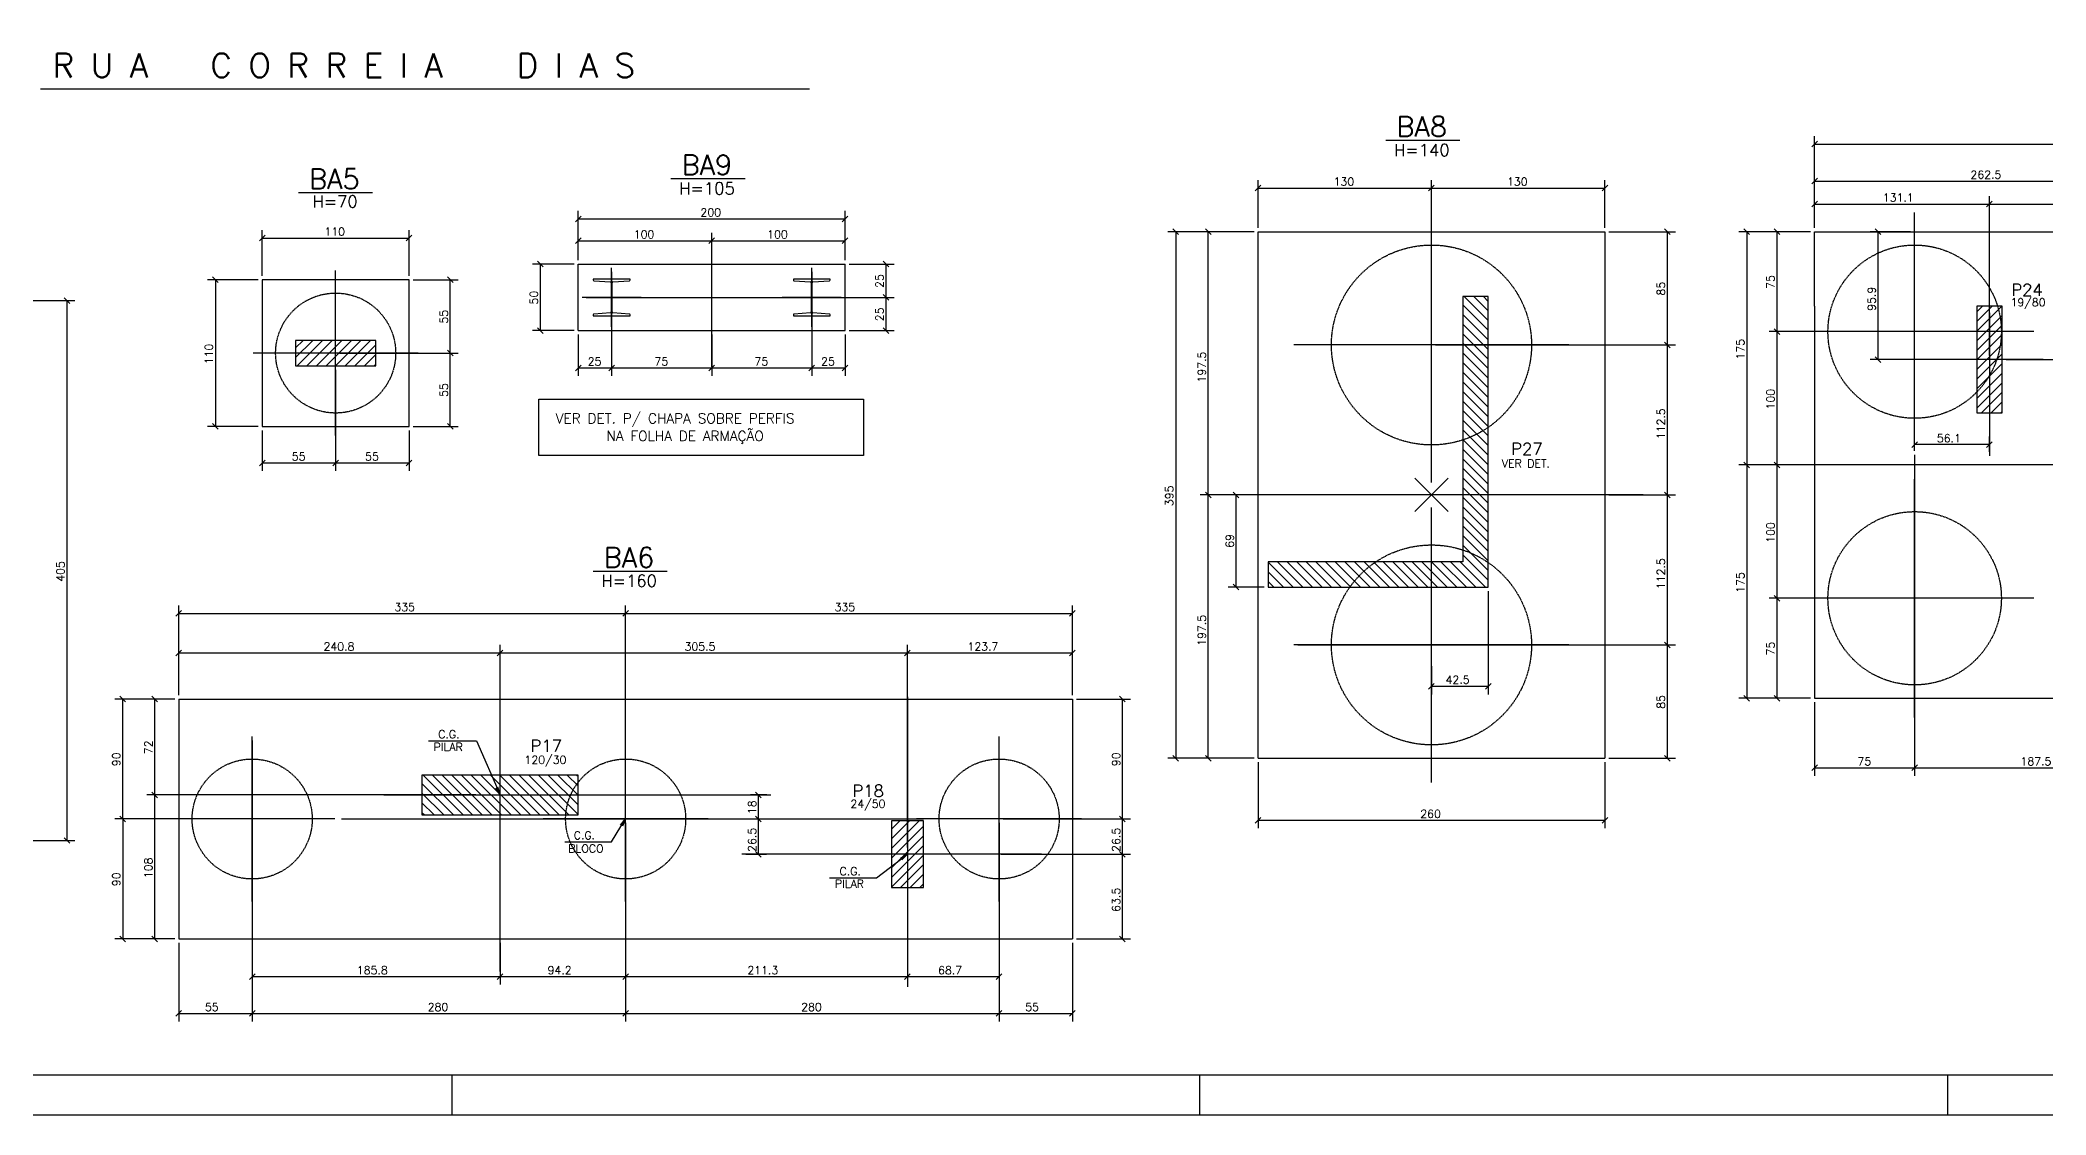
# Model space of a CAD drawing. Extents: x 1476 to 8419, y 491 to 3991.
# Drawn here: x 3583 to 6089, y 491 to 1835 of the extents above; entities that cross this region are included whole.
import ezdxf

# ---------------------------------------------------------------- set-up
doc = ezdxf.new("R2010")
doc.units = 0
doc.header["$MEASUREMENT"] = 0
doc.linetypes.add('ESTILO_TQS_0001', pattern=[1, 0.7, -0.3])
for name, color, linetype in [('1', 1, 'CONTINUOUS'), ('2', 2, 'CONTINUOUS'), ('3', 3, 'CONTINUOUS'), ('4', 4, 'CONTINUOUS'), ('6', 6, 'CONTINUOUS'), ('7', 7, 'CONTINUOUS'), ('9', 9, 'CONTINUOUS')]:
    doc.layers.add(name, color=color, linetype=linetype)
doc.styles.get("Standard").update_dxf_attribs({"font": 'ROMANS.SHX'})

msp = doc.modelspace()

# ---------------------------------------------------------------- linework, layer by layer
at = {"layer": '1', "linetype": 'Continuous'}
for p, q in [((5321.083461, 1281.495705), (5321.083461, 1625.129078)), ((5924.826615, 1321.071597), (5924.826615, 1618.887186)), ((3951.80085, 1340.12608), (3951.80085, 1546.306103)), ((6073.734409, 1469.979392), (5775.918603, 1469.979392)), ((4054.890862, 1443.216091), (3848.710688, 1443.216091)), ((5492.900148, 1453.312392), (5149.266525, 1453.312392)), ((5924.826615, 987.731597), (5924.826615, 1285.547186)), ((5321.083461, 906.488205), (5321.083461, 1250.121578)), ((6073.734409, 1136.639392), (5775.918603, 1136.639392)), ((5492.900148, 1078.304892), (5149.266525, 1078.304892)), ((3847.483113, 757.577962), (3847.483113, 963.757986)), ((4314.159113, 757.577962), (4314.159113, 963.757986)), ((4780.835113, 757.577962), (4780.835113, 963.757986)), ((3950.573125, 860.667974), (3744.392951, 860.667974)), ((4417.249125, 860.667974), (4211.068951, 860.667974)), ((4883.925125, 860.667974), (4677.744951, 860.667974))]:
    msp.add_line(p, q, dxfattribs=at)
msp.add_lwpolyline([(1475.633857, 490.679532), (8419.37979, 490.679532), (8419.37979, 3990.679532), (1475.633857, 3990.679532), (1475.633857, 490.679532)], dxfattribs=at)
at = {"layer": '2', "linetype": 'Continuous'}
for p, q in [((5796.288581, 1700.899139), (5803.359649, 1707.970206)), ((5796.288581, 1654.720319), (5803.359649, 1661.791386)), ((5100.876927, 1646.037953), (5107.947995, 1653.10902)), ((5317.547927, 1646.037953), (5324.618995, 1653.10902)), ((5317.547927, 1646.037953), (5324.618995, 1653.10902)), ((5534.218927, 1646.037953), (5541.289995, 1653.10902)), ((5796.288581, 1625.983109), (5803.359649, 1633.054177)), ((6014.792951, 1625.983109), (6021.864019, 1633.054177)), ((6014.792951, 1625.983109), (6021.864019, 1633.054177)), ((4251.432126, 1607.485166), (4258.503194, 1614.556233)), ((4584.772375, 1607.485166), (4591.843443, 1614.556233)), ((3856.596816, 1583.497278), (3863.667884, 1590.568346)), ((4039.933816, 1583.497278), (4047.004884, 1590.568346)), ((4251.432126, 1580.024584), (4258.503194, 1587.095651)), ((4418.10225, 1580.024584), (4425.173318, 1587.095651)), ((4418.10225, 1580.024584), (4425.173318, 1587.095651)), ((4584.772375, 1580.024584), (4591.843443, 1587.095651)), ((4997.938367, 1598.517425), (5005.009435, 1591.446358)), ((5045.597188, 1591.446358), (5038.52612, 1598.517425)), ((5619.381544, 1591.446358), (5612.310477, 1598.517425)), ((5711.48935, 1598.517425), (5718.560418, 1591.446358)), ((5756.35418, 1591.446358), (5749.283112, 1598.517425)), ((5882.697424, 1591.446358), (5875.626356, 1598.517425)), ((4211.092914, 1551.021838), (4204.021847, 1558.092906)), ((4643.027224, 1551.021838), (4635.956156, 1558.092906)), ((3797.918901, 1538.420125), (3804.989969, 1531.349057)), ((4098.529636, 1531.349057), (4091.458568, 1538.420125)), ((3612.411278, 1512.319571), (3619.482346, 1505.248504)), ((4643.027224, 1509.354338), (4635.956156, 1516.425406)), ((4643.027224, 1509.354338), (4635.956156, 1516.425406)), ((4211.092914, 1467.686838), (4204.021847, 1474.757906)), ((4643.027224, 1467.686838), (4635.956156, 1474.757906)), ((5619.381544, 1449.776858), (5612.310477, 1456.847925)), ((5619.381544, 1449.776858), (5612.310477, 1456.847925)), ((5756.35418, 1466.443858), (5749.283112, 1473.514925)), ((5756.35418, 1466.443858), (5749.283112, 1473.514925)), ((4098.529636, 1439.680557), (4091.458568, 1446.751625)), ((4098.529636, 1439.680557), (4091.458568, 1446.751625)), ((5882.697424, 1431.625396), (5875.626356, 1438.696464)), ((4251.432126, 1421.177626), (4258.503194, 1428.248693)), ((4293.099626, 1421.177626), (4300.170694, 1428.248693)), ((4293.099626, 1421.177626), (4300.170694, 1428.248693)), ((4418.10225, 1421.177626), (4425.173318, 1428.248693)), ((4418.10225, 1421.177626), (4425.173318, 1428.248693)), ((4543.104875, 1421.177626), (4550.175943, 1428.248693)), ((4543.104875, 1421.177626), (4550.175943, 1428.248693)), ((4584.772375, 1421.177626), (4591.843443, 1428.248693)), ((3797.918901, 1355.083125), (3804.989969, 1348.012057)), ((4098.529636, 1348.012057), (4091.458568, 1355.083125)), ((5928.362149, 1332.233708), (5921.291081, 1325.16264)), ((6021.864019, 1332.233708), (6014.792951, 1325.16264)), ((3856.596816, 1302.37142), (3863.667884, 1309.442488)), ((3948.265316, 1302.37142), (3955.336384, 1309.442488)), ((3948.265316, 1302.37142), (3955.336384, 1309.442488)), ((4039.933816, 1302.37142), (4047.004884, 1309.442488)), ((5711.48935, 1306.844925), (5718.560418, 1299.773858)), ((5711.48935, 1306.844925), (5718.560418, 1299.773858)), ((5756.35418, 1299.773858), (5749.283112, 1306.844925)), ((5756.35418, 1299.773858), (5749.283112, 1306.844925)), ((5321.234563, 1265.808642), (5300.400813, 1286.642392)), ((5321.234563, 1265.808642), (5342.068313, 1286.642392)), ((5045.597188, 1262.273108), (5038.52612, 1269.344176)), ((5045.597188, 1262.273108), (5038.52612, 1269.344176)), ((5080.540798, 1262.273108), (5073.46973, 1269.344176)), ((5321.234563, 1265.808642), (5300.400813, 1244.974892)), ((5321.234563, 1265.808642), (5342.068313, 1244.974892)), ((5619.381544, 1262.273108), (5612.310477, 1269.344176)), ((5619.381544, 1262.273108), (5612.310477, 1269.344176)), ((5080.540798, 1147.119706), (5073.46973, 1154.190774)), ((5756.35418, 1133.103858), (5749.283112, 1140.174925)), ((5756.35418, 1133.103858), (5749.283112, 1140.174925)), ((3752.279579, 1114.091638), (3759.350647, 1121.162706)), ((4310.623579, 1114.091638), (4317.694647, 1121.162706)), ((4310.623579, 1114.091638), (4317.694647, 1121.162706)), ((4868.964579, 1114.091638), (4876.035647, 1121.162706)), ((5619.381544, 1074.769358), (5612.310477, 1081.840425)), ((5619.381544, 1074.769358), (5612.310477, 1081.840425)), ((3752.279579, 1064.716531), (3759.350647, 1071.787599)), ((4153.620439, 1064.716531), (4160.691507, 1071.787599)), ((4153.620439, 1064.716531), (4160.691507, 1071.787599)), ((4662.797289, 1064.716531), (4669.868357, 1071.787599)), ((4662.797289, 1064.716531), (4669.868357, 1071.787599)), ((4868.964579, 1064.716531), (4876.035647, 1071.787599)), ((5324.618995, 1029.990808), (5317.547927, 1022.91974)), ((5395.604847, 1029.990808), (5388.533779, 1022.91974)), ((3689.238412, 1007.13544), (3682.167345, 1014.206508)), ((3729.305948, 1007.13544), (3722.23488, 1014.206508)), ((4938.48294, 1007.13544), (4931.411872, 1014.206508)), ((5711.48935, 1015.172425), (5718.560418, 1008.101358)), ((5756.35418, 1008.101358), (5749.283112, 1015.172425)), ((4997.938367, 940.170925), (5005.009435, 933.099858)), ((5045.597188, 933.099858), (5038.52612, 940.170925)), ((5619.381544, 933.099858), (5612.310477, 940.170925)), ((5796.288581, 921.166855), (5803.359649, 928.237923)), ((5921.291081, 921.166855), (5928.362149, 928.237923)), ((5921.291081, 921.166855), (5928.362149, 928.237923)), ((3729.305948, 887.13304), (3722.23488, 894.204108)), ((3729.305948, 887.13304), (3722.23488, 894.204108)), ((4483.672334, 887.13304), (4476.601266, 894.204108)), ((3682.167345, 864.203508), (3689.238412, 857.13244)), ((3689.238412, 857.13244), (3682.167345, 864.203508)), ((4483.672334, 857.13244), (4476.601266, 864.203508)), ((4483.672334, 857.13244), (4476.601266, 864.203508)), ((4938.48294, 857.13244), (4931.411872, 864.203508)), ((4938.48294, 857.13244), (4931.411872, 864.203508)), ((5100.876927, 855.539959), (5107.947995, 862.611026)), ((5534.218927, 855.539959), (5541.289995, 862.611026)), ((3612.411278, 837.306071), (3619.482346, 830.235004)), ((4483.672334, 812.96489), (4476.601266, 820.035958)), ((4938.48294, 812.96489), (4931.411872, 820.035958)), ((4938.48294, 812.96489), (4931.411872, 820.035958)), ((3682.167345, 714.200508), (3689.238412, 707.12944)), ((3729.305948, 707.12944), (3722.23488, 714.200508)), ((4938.48294, 707.12944), (4931.411872, 714.200508)), ((3843.947579, 660.049721), (3851.018647, 667.120789)), ((4153.620439, 660.049721), (4160.691507, 667.120789)), ((4153.620439, 660.049721), (4160.691507, 667.120789)), ((4310.623579, 660.049721), (4317.694647, 667.120789)), ((4310.623579, 660.049721), (4317.694647, 667.120789)), ((4662.797289, 660.049721), (4669.868357, 667.120789)), ((4662.797289, 660.049721), (4669.868357, 667.120789)), ((4777.299579, 660.049721), (4784.370647, 667.120789)), ((3752.279579, 614.045755), (3759.350647, 621.116823)), ((3843.947579, 614.045755), (3851.018647, 621.116823)), ((3843.947579, 614.045755), (3851.018647, 621.116823)), ((4310.623579, 614.045755), (4317.694647, 621.116823)), ((4310.623579, 614.045755), (4317.694647, 621.116823)), ((4777.299579, 614.045755), (4784.370647, 621.116823)), ((4777.299579, 614.045755), (4784.370647, 621.116823)), ((4868.964579, 614.045755), (4876.035647, 621.116823))]:
    msp.add_line(p, q, dxfattribs=at)
at = {"layer": '3', "linetype": 'Continuous'}
for p, q in [((5263.980989, 1709.385689), (5356.639953, 1709.385689)), ((4370.777497, 1661.451759), (4463.436461, 1661.451759)), ((3905.227242, 1643.79873), (3997.886205, 1643.79873)), ((5104.412461, 936.635392), (5104.412461, 1594.981892)), ((5104.412461, 1594.981892), (5537.754461, 1594.981892)), ((5537.754461, 1594.981892), (5537.754461, 936.635392)), ((4254.96766, 1554.557372), (4588.307909, 1554.557372)), ((4254.96766, 1471.222372), (4254.96766, 1554.557372)), ((4588.307909, 1471.222372), (4588.307909, 1554.557372)), ((5361.9105, 1513.99584), (5392.069313, 1483.837027)), ((5373.931315, 1513.99584), (5392.069313, 1495.857842)), ((5385.952131, 1513.99584), (5392.069313, 1507.878658)), ((5360.402013, 1503.483512), (5392.069313, 1471.816212)), ((5360.402013, 1491.462697), (5392.069313, 1459.795397)), ((5360.402013, 1479.441881), (5392.069313, 1447.774581)), ((6002.494835, 1470.647474), (6033.67629, 1501.82893)), ((6002.494835, 1482.668289), (6021.655475, 1501.82893)), ((6002.494835, 1494.689105), (6009.63466, 1501.82893)), ((6002.494835, 1458.626659), (6034.162135, 1490.293959)), ((3901.79985, 1437.532718), (3923.316874, 1459.049741)), ((3901.79985, 1449.553533), (3911.296058, 1459.049741)), ((3903.670389, 1427.382441), (3935.337689, 1459.049741)), ((3915.691204, 1427.382441), (3947.358504, 1459.049741)), ((3927.71202, 1427.382441), (3959.37932, 1459.049741)), ((3939.732835, 1427.382441), (3971.400135, 1459.049741)), ((3951.75365, 1427.382441), (3983.42095, 1459.049741)), ((3963.774465, 1427.382441), (3995.441765, 1459.049741)), ((4254.96766, 1471.222372), (4588.307909, 1471.222372)), ((5360.402013, 1467.421066), (5392.069313, 1435.753766)), ((5360.402013, 1455.400251), (5392.069313, 1423.732951)), ((6002.494835, 1446.605844), (6034.162135, 1478.273144)), ((6002.494835, 1434.585028), (6034.162135, 1466.252328)), ((6002.494835, 1422.564213), (6034.162135, 1454.231513)), ((3975.795281, 1427.382441), (4001.80185, 1453.389011)), ((3987.816096, 1427.382441), (4001.80185, 1441.368195)), ((3999.836911, 1427.382441), (4001.80185, 1429.34738)), ((5360.402013, 1443.379435), (5392.069313, 1411.712135)), ((5360.402013, 1431.35862), (5392.069313, 1399.69132)), ((6002.494835, 1410.543398), (6034.162135, 1442.210698)), ((6002.494835, 1398.522582), (6034.162135, 1430.189882)), ((5360.402013, 1419.337805), (5392.069313, 1387.670505)), ((5360.402013, 1407.31699), (5392.069313, 1375.64969)), ((6002.494835, 1386.501767), (6034.162135, 1418.169067)), ((6002.494835, 1374.480952), (6034.162135, 1406.148252)), ((5360.402013, 1395.296174), (5392.069313, 1363.628874)), ((5360.402013, 1383.275359), (5392.069313, 1351.608059)), ((6008.527628, 1368.49293), (6034.162135, 1394.127437)), ((6020.548443, 1368.49293), (6034.162135, 1382.106621)), ((5360.402013, 1371.254544), (5392.069313, 1339.587244)), ((5360.402013, 1359.233728), (5392.069313, 1327.566428)), ((6032.569258, 1368.49293), (6034.162135, 1370.085806)), ((5360.402013, 1347.212913), (5392.069313, 1315.545613)), ((5360.402013, 1335.192098), (5392.069313, 1303.524798)), ((5360.402013, 1323.171283), (5392.069313, 1291.503983)), ((5360.402013, 1311.150467), (5392.069313, 1279.483167)), ((5360.402013, 1299.129652), (5392.069313, 1267.462352)), ((5360.402013, 1287.108837), (5392.069313, 1255.441537)), ((5360.402013, 1275.088021), (5392.069313, 1243.420721)), ((5360.402013, 1263.067206), (5392.069313, 1231.399906)), ((5360.402013, 1251.046391), (5392.069313, 1219.379091)), ((5360.402013, 1239.025576), (5392.069313, 1207.358276)), ((5360.402013, 1227.00476), (5392.069313, 1195.33746)), ((5360.402013, 1214.983945), (5392.069313, 1183.316645)), ((5117.063813, 1181.843394), (5148.251967, 1150.65524)), ((5128.605482, 1182.32254), (5160.272782, 1150.65524)), ((5140.626297, 1182.32254), (5172.293597, 1150.65524)), ((5152.647112, 1182.32254), (5184.314412, 1150.65524)), ((5164.667928, 1182.32254), (5196.335228, 1150.65524)), ((5176.688743, 1182.32254), (5208.356043, 1150.65524)), ((5188.709558, 1182.32254), (5220.376858, 1150.65524)), ((5200.730374, 1182.32254), (5232.397674, 1150.65524)), ((5212.751189, 1182.32254), (5244.418489, 1150.65524)), ((5224.772004, 1182.32254), (5256.439304, 1150.65524)), ((5236.792819, 1182.32254), (5268.460119, 1150.65524)), ((5248.813635, 1182.32254), (5280.480935, 1150.65524)), ((5260.83445, 1182.32254), (5292.50175, 1150.65524)), ((5272.855265, 1182.32254), (5304.522565, 1150.65524)), ((5284.876081, 1182.32254), (5316.543381, 1150.65524)), ((5296.896896, 1182.32254), (5328.564196, 1150.65524)), ((5308.917711, 1182.32254), (5340.585011, 1150.65524)), ((5320.938526, 1182.32254), (5352.605826, 1150.65524)), ((5332.959342, 1182.32254), (5364.626642, 1150.65524)), ((5344.980157, 1182.32254), (5376.647457, 1150.65524)), ((5357.000972, 1182.32254), (5388.668272, 1150.65524)), ((5360.402013, 1202.96313), (5392.069313, 1171.29583)), ((5360.402013, 1190.942315), (5392.069313, 1159.275015)), ((4273.469938, 1170.729437), (4366.128901, 1170.729437)), ((5117.063813, 1169.822578), (5136.231151, 1150.65524)), ((5117.063813, 1157.801763), (5124.210336, 1150.65524)), ((3755.815113, 1010.670974), (4872.500113, 1010.670974)), ((3755.815113, 1010.670974), (3755.815113, 710.664974)), ((4872.500113, 1010.670974), (4872.500113, 710.664974)), ((5104.412461, 936.635392), (5537.754461, 936.635392)), ((4059.654023, 904.942687), (4098.928637, 865.668074)), ((4060.948452, 915.669074), (4110.949452, 865.668074)), ((4072.969267, 915.669074), (4122.970267, 865.668074)), ((4084.990083, 915.669074), (4134.991083, 865.668074)), ((4097.010898, 915.669074), (4147.011898, 865.668074)), ((4109.031713, 915.669074), (4159.032713, 865.668074)), ((4121.052529, 915.669074), (4171.053529, 865.668074)), ((4133.073344, 915.669074), (4183.074344, 865.668074)), ((4145.094159, 915.669074), (4195.095159, 865.668074)), ((4157.114974, 915.669074), (4207.115974, 865.668074)), ((4169.13579, 915.669074), (4219.13679, 865.668074)), ((4181.156605, 915.669074), (4231.157605, 865.668074)), ((4193.17742, 915.669074), (4243.17842, 865.668074)), ((4205.198236, 915.669074), (4254.657923, 866.209386)), ((4217.219051, 915.669074), (4254.657923, 878.230201)), ((4229.239866, 915.669074), (4254.657923, 890.251017)), ((4241.260681, 915.669074), (4254.657923, 902.271832)), ((4253.281497, 915.669074), (4254.657923, 914.292647)), ((4059.654023, 892.921872), (4086.907822, 865.668074)), ((4059.654023, 880.901057), (4074.887006, 865.668074)), ((4059.654023, 868.880242), (4062.866191, 865.668074)), ((4646.332423, 823.713164), (4680.787183, 858.167924)), ((4646.332423, 835.733979), (4668.766368, 858.167924)), ((4646.332423, 847.754795), (4656.745552, 858.167924)), ((4646.332423, 811.692349), (4686.333223, 851.693149)), ((4646.332423, 799.671534), (4686.333223, 839.672334)), ((4646.332423, 787.650718), (4686.333223, 827.651518)), ((4646.332423, 775.629903), (4686.333223, 815.630703)), ((4657.556259, 774.832924), (4686.333223, 803.609888)), ((4669.577075, 774.832924), (4686.333223, 791.589072)), ((4681.59789, 774.832924), (4686.333223, 779.568257)), ((3755.815113, 710.664974), (4872.500113, 710.664974)), ((4096.904249, 540.681107), (4096.904249, 490.681607)), ((5031.388357, 540.681107), (5031.388357, 490.681607)), ((5965.872465, 540.681107), (5965.872465, 490.681607))]:
    msp.add_line(p, q, dxfattribs=at)
for points in [[(5799.824115, 1501.82893), (5799.824115, 1594.981892), (6166.664785, 1594.981892)], [(4043.46935, 1351.547591), (4043.46935, 1534.884591), (3860.13235, 1534.884591), (3860.13235, 1351.547591), (4043.46935, 1351.547591)], [(5799.824115, 1501.82893), (5799.824115, 1011.636892), (6674.841615, 1011.636892)], [(4205.716707, 1385.53111), (4611.566558, 1385.53111), (4611.566558, 1315.275803), (4205.716707, 1315.275803), (4205.716707, 1385.53111)]]:
    msp.add_lwpolyline(points, dxfattribs=at)
at = {"layer": '3', "linetype": 'ESTILO_TQS_0001'}
for centre, radius in [((5321.083461, 1453.312392), 125.0025), ((5924.826615, 1469.979392), 108.3355), ((3951.80085, 1443.216091), 75.0015), ((5924.826615, 1136.639392), 108.3355), ((5321.083461, 1078.304892), 125.0025), ((3847.483113, 860.667974), 75.0015), ((4314.159113, 860.667974), 75.0015), ((4780.835113, 860.667974), 75.0015)]:
    msp.add_circle(centre, radius, dxfattribs=at)
at = {"layer": '6', "linetype": 'Continuous'}
for p, q in [((3582.847455, 1773.642757), (4543.688234, 1773.642757)), ((4319.591185, 1535.815331), (4273.679134, 1535.815331)), ((4273.679134, 1535.815331), (4273.679134, 1534.662811)), ((4274.417228, 1533.732589), (4295.265087, 1532.105573)), ((4296.003181, 1531.177098), (4296.003181, 1494.604393)), ((4296.63516, 1476.097446), (4296.63516, 1549.682298)), ((4296.63516, 1476.097446), (4296.63516, 1549.682298)), ((4297.206004, 1494.604393), (4297.206004, 1531.175351)), ((4297.944098, 1532.105573), (4318.853091, 1533.732589)), ((4319.591185, 1534.662811), (4319.591185, 1535.815331)), ((4569.596435, 1535.815331), (4523.684383, 1535.815331)), ((4523.684383, 1535.815331), (4523.684383, 1534.662811)), ((4524.422478, 1533.732589), (4545.270336, 1532.105573)), ((4546.00843, 1531.177098), (4546.00843, 1494.604393)), ((4546.640409, 1476.097446), (4546.640409, 1549.682298)), ((4546.640409, 1476.097446), (4546.640409, 1549.682298)), ((4547.211253, 1494.604393), (4547.211253, 1531.175351)), ((4547.949347, 1532.105573), (4568.85834, 1533.732589)), ((4569.596435, 1534.662811), (4569.596435, 1535.815331)), ((4333.427586, 1512.889872), (4259.842733, 1512.889872)), ((4583.432835, 1512.889872), (4509.847983, 1512.889872)), ((4273.679134, 1491.116933), (4273.679134, 1489.964414)), ((4273.679134, 1489.964414), (4319.591185, 1489.964414)), ((4295.265087, 1493.674171), (4274.417228, 1492.047155)), ((4318.853091, 1492.047155), (4297.944098, 1493.674171)), ((4319.591185, 1489.964414), (4319.591185, 1491.116933)), ((4523.684383, 1491.116933), (4523.684383, 1489.964414)), ((4523.684383, 1489.964414), (4569.596435, 1489.964414)), ((4545.270336, 1493.674171), (4524.422478, 1492.047155)), ((4568.85834, 1492.047155), (4547.949347, 1493.674171)), ((4569.596435, 1489.964414), (4569.596435, 1491.116933))]:
    msp.add_line(p, q, dxfattribs=at)
msp.add_lwpolyline([(1625.636324, 540.681107), (8369.384196, 540.681107), (8369.384196, 3940.680032), (1625.636324, 3940.680032), (1625.636324, 540.681107)], dxfattribs=at)
for centre, radius, start, end in [((4274.634361, 1534.662811), 0.955227, 180, 256.861226), ((4295.047952, 1531.175348), 0.955231, 359.895004, 76.861148), ((4298.161231, 1531.175351), 0.955227, 103.138774, 180), ((4318.635958, 1534.662811), 0.955227, 283.138774, 0), ((4524.639611, 1534.662811), 0.955227, 180, 256.861226), ((4545.053201, 1531.175348), 0.955231, 359.895004, 76.861148), ((4548.16648, 1531.175351), 0.955227, 103.138774, 180), ((4568.641207, 1534.662811), 0.955227, 283.138774, 0), ((4274.634361, 1491.116933), 0.955227, 103.138774, 180), ((4295.047954, 1494.604393), 0.955227, 283.138774, 0), ((4298.161231, 1494.604393), 0.955227, 180, 256.861226), ((4318.635958, 1491.116933), 0.955227, 0, 76.861226), ((4524.639611, 1491.116933), 0.955227, 103.138774, 180), ((4545.053203, 1494.604393), 0.955227, 283.138774, 0), ((4548.16648, 1494.604393), 0.955227, 180, 256.861226), ((4568.641207, 1491.116933), 0.955227, 0, 76.861226)]:
    msp.add_arc(centre, radius, start, end, dxfattribs=at)
at = {"layer": '7', "linetype": 'Continuous'}
for points in [[(5392.069313, 1150.65524), (5392.069313, 1513.99584), (5360.402013, 1513.99584), (5360.402013, 1182.32254), (5117.063813, 1182.32254), (5117.063813, 1150.65524), (5392.069313, 1150.65524)], [(6002.494835, 1368.49293), (6034.162135, 1368.49293), (6034.162135, 1501.82893), (6002.494835, 1501.82893), (6002.494835, 1368.49293)], [(3901.79985, 1427.382441), (4001.80185, 1427.382441), (4001.80185, 1459.049741), (3901.79985, 1459.049741), (3901.79985, 1427.382441)], [(4254.657923, 865.668074), (4254.657923, 915.669074), (4059.654023, 915.669074), (4059.654023, 865.668074), (4254.657923, 865.668074)], [(4646.332423, 774.832924), (4686.333223, 774.832924), (4686.333223, 858.167924), (4646.332423, 858.167924), (4646.332423, 774.832924)]]:
    msp.add_lwpolyline(points, dxfattribs=at)
at = {"layer": '9', "linetype": 'Continuous'}
for p, q in [((5799.824115, 1599.981892), (5799.824115, 1714.434673)), ((5799.824115, 1704.434673), (6674.841615, 1704.434673)), ((5104.412461, 1599.981892), (5104.412461, 1659.573487)), ((5321.083461, 1599.981892), (5321.083461, 1659.573487)), ((5537.754461, 1599.981892), (5537.754461, 1659.573487)), ((5799.824115, 1604.981892), (5799.824115, 1668.255852)), ((5799.824115, 1658.255852), (6237.332865, 1658.255852)), ((5104.412461, 1649.573487), (5321.083461, 1649.573487)), ((5321.083461, 1649.573487), (5537.754461, 1649.573487)), ((5799.824115, 1599.981892), (5799.824115, 1639.518643)), ((5799.824115, 1629.518643), (6018.328485, 1629.518643)), ((6018.328485, 1440.16093), (6018.328485, 1639.518643)), ((6018.328485, 1629.518643), (6237.332865, 1629.518643)), ((4254.96766, 1559.557372), (4254.96766, 1621.0207)), ((4254.96766, 1611.0207), (4588.307909, 1611.0207)), ((4588.307909, 1559.557372), (4588.307909, 1621.0207)), ((3860.13235, 1539.884591), (3860.13235, 1597.032812)), ((3860.13235, 1587.032812), (4043.46935, 1587.032812)), ((4043.46935, 1539.884591), (4043.46935, 1597.032812)), ((4254.96766, 1559.557372), (4254.96766, 1593.560117)), ((4254.96766, 1583.560117), (4421.637784, 1583.560117)), ((4421.637784, 1559.557372), (4421.637784, 1593.560117)), ((4421.637784, 1425.926254), (4421.637784, 1592.353387)), ((4421.637784, 1583.560117), (4588.307909, 1583.560117)), ((4588.307909, 1559.557372), (4588.307909, 1593.560117)), ((5099.412461, 1594.981892), (4991.473901, 1594.981892)), ((5001.473901, 1594.981892), (5001.473901, 936.635392)), ((5099.412461, 1594.981892), (5032.061654, 1594.981892)), ((5042.061654, 1265.808642), (5042.061654, 1594.981892)), ((5542.754461, 1594.981892), (5625.84601, 1594.981892)), ((5615.84601, 1453.312392), (5615.84601, 1594.981892)), ((5794.824115, 1594.981892), (5705.024884, 1594.981892)), ((5715.024884, 1594.981892), (5715.024884, 1303.309392)), ((5789.824115, 1594.981892), (5742.818646, 1594.981892)), ((5752.818646, 1469.979392), (5752.818646, 1594.981892)), ((5919.826615, 1594.981892), (5869.16189, 1594.981892)), ((5879.16189, 1435.16093), (5879.16189, 1594.981892)), ((4249.96766, 1554.557372), (4197.55738, 1554.557372)), ((4207.55738, 1471.222372), (4207.55738, 1554.557372)), ((4593.307909, 1554.557372), (4649.49169, 1554.557372)), ((4639.49169, 1512.889872), (4639.49169, 1554.557372)), ((3855.13235, 1534.884591), (3791.454435, 1534.884591)), ((3801.454435, 1534.884591), (3801.454435, 1351.547591)), ((4048.46935, 1534.884591), (4104.994102, 1534.884591)), ((4094.994102, 1443.216091), (4094.994102, 1534.884591)), ((4296.63516, 1544.682298), (4296.63516, 1414.713159)), ((4546.640409, 1544.682298), (4546.640409, 1414.713159)), ((3504.801797, 1508.784038), (3625.946812, 1508.784038)), ((3615.946812, 1508.784038), (3615.946812, 833.770538)), ((4264.842733, 1512.889872), (4649.49169, 1512.889872)), ((4639.49169, 1471.222372), (4639.49169, 1512.889872)), ((6018.328485, 1493.49543), (6018.328485, 1314.878991)), ((4249.96766, 1471.222372), (4197.55738, 1471.222372)), ((4254.96766, 1466.222372), (4254.96766, 1414.713159)), ((4421.637784, 1466.222372), (4421.637784, 1414.713159)), ((4588.307909, 1466.222372), (4588.307909, 1414.713159)), ((4593.307909, 1471.222372), (4649.49169, 1471.222372)), ((5919.826615, 1469.979392), (5742.818646, 1469.979392)), ((5752.818646, 1303.309392), (5752.818646, 1469.979392)), ((3956.80085, 1443.216091), (4104.994102, 1443.216091)), ((4094.994102, 1351.547591), (4094.994102, 1443.216091)), ((5326.083461, 1453.312392), (5625.84601, 1453.312392)), ((5615.84601, 1265.808642), (5615.84601, 1453.312392)), ((5997.494835, 1435.16093), (5869.16189, 1435.16093)), ((6085.596761, 1435.16093), (5934.166265, 1435.16093)), ((6039.162135, 1435.16093), (6138.23275, 1435.16093)), ((3951.80085, 1422.382441), (3951.80085, 1295.906954)), ((4254.96766, 1424.713159), (4296.63516, 1424.713159)), ((4296.63516, 1424.713159), (4421.637784, 1424.713159)), ((4421.637784, 1424.713159), (4546.640409, 1424.713159)), ((4546.640409, 1424.713159), (4588.307909, 1424.713159)), ((3855.13235, 1351.547591), (3791.454435, 1351.547591)), ((3860.13235, 1346.547591), (3860.13235, 1295.906954)), ((4043.46935, 1346.547591), (4043.46935, 1295.906954)), ((4048.46935, 1351.547591), (4104.994102, 1351.547591)), ((5924.826615, 1321.071597), (5924.826615, 1338.698174)), ((6018.328485, 1328.698174), (5924.826615, 1328.698174)), ((6018.328485, 1319.878991), (6018.328485, 1338.698174)), ((3860.13235, 1305.906954), (3951.80085, 1305.906954)), ((3951.80085, 1305.906954), (4043.46935, 1305.906954)), ((6128.23275, 1303.309392), (5705.024884, 1303.309392)), ((5715.024884, 1303.309392), (5715.024884, 1011.636892)), ((5794.824115, 1303.309392), (5742.818646, 1303.309392)), ((5752.818646, 1136.639392), (5752.818646, 1303.309392)), ((5924.826615, 1316.071597), (5924.826615, 914.702389)), ((5585.587851, 1265.808642), (5032.061654, 1265.808642)), ((5042.061654, 936.635392), (5042.061654, 1265.808642)), ((5099.412461, 1265.808642), (5067.005264, 1265.808642)), ((5077.005264, 1150.65524), (5077.005264, 1265.808642)), ((5542.754461, 1265.808642), (5625.84601, 1265.808642)), ((5615.84601, 1078.304892), (5615.84601, 1265.808642)), ((5112.063813, 1150.65524), (5067.005264, 1150.65524)), ((5392.069313, 1145.65524), (5392.069313, 1016.455274)), ((6068.734409, 1136.639392), (5742.818646, 1136.639392)), ((5752.818646, 1011.636892), (5752.818646, 1136.639392)), ((3755.815113, 1015.670974), (3755.815113, 1127.627172)), ((3755.815113, 1117.627172), (4314.159113, 1117.627172)), ((4314.159113, 968.757985), (4314.159113, 1127.627172)), ((4314.159113, 1117.627172), (4872.500113, 1117.627172)), ((4872.500113, 1015.670974), (4872.500113, 1127.627172)), ((3755.815113, 1020.670974), (3755.815113, 1078.252065)), ((4157.155973, 1015.670974), (4157.155973, 1078.252065)), ((4666.332823, 1018.511413), (4666.332823, 1078.252065)), ((4872.500113, 1020.670974), (4872.500113, 1078.252065)), ((5154.266537, 1078.304892), (5625.84601, 1078.304892)), ((5615.84601, 936.635392), (5615.84601, 1078.304892)), ((3755.815113, 1068.252065), (4157.155973, 1068.252065)), ((4157.155973, 1068.252065), (4666.332823, 1068.252065)), ((4157.155973, 1019.004474), (4157.155973, 1054.78545)), ((4314.159113, 869.001474), (4314.159113, 1054.78545)), ((4314.159113, 1019.004474), (4314.159113, 1054.78545)), ((4666.332823, 1068.252065), (4872.500113, 1068.252065)), ((4666.332823, 824.833924), (4666.332823, 1054.78545)), ((4157.155973, 669.978406), (4157.155973, 1044.522433)), ((5321.083461, 1051.85363), (5321.083461, 1016.455274)), ((3750.815113, 1010.670974), (3675.702878, 1010.670974)), ((3685.702878, 860.667974), (3685.702878, 1010.670974)), ((3750.815113, 1010.670974), (3715.770414, 1010.670974)), ((3725.770414, 890.668574), (3725.770414, 1010.670974)), ((4666.332823, 1013.511413), (4666.332823, 650.877266)), ((4877.500113, 1010.670974), (4944.947406, 1010.670974)), ((4934.947406, 860.667974), (4934.947406, 1010.670974)), ((5392.069313, 1026.455274), (5321.083461, 1026.455274)), ((5794.824115, 1011.636892), (5705.024884, 1011.636892)), ((5789.824115, 1011.636892), (5742.818646, 1011.636892)), ((5799.824115, 1006.636892), (5799.824115, 914.702389)), ((3847.483113, 958.757985), (3847.483113, 607.581289)), ((5099.412461, 936.635392), (4991.473901, 936.635392)), ((5099.412461, 936.635392), (5032.061654, 936.635392)), ((5104.412461, 931.635392), (5104.412461, 849.075493)), ((5537.754461, 931.635392), (5537.754461, 849.075493)), ((5542.754461, 936.635392), (5625.84601, 936.635392)), ((5799.824115, 924.702389), (5924.826615, 924.702389)), ((5924.826615, 924.702389), (6237.332865, 924.702389)), ((4127.155473, 890.668574), (3715.770414, 890.668574)), ((3725.770414, 710.664974), (3725.770414, 890.668574)), ((4012.085026, 890.668574), (4324.568984, 890.668574)), ((4299.568484, 890.668574), (4495.485571, 890.668574)), ((4490.485571, 890.668574), (4470.1368, 890.668574)), ((4480.1368, 860.667974), (4480.1368, 890.668574)), ((3945.573125, 860.667974), (3675.702878, 860.667974)), ((3759.148113, 860.667974), (3675.702878, 860.667974)), ((3685.702878, 860.667974), (3685.702878, 710.664974)), ((3958.906625, 860.667974), (4686.333223, 860.667974)), ((4314.159113, 855.667974), (4314.159113, 607.581289)), ((4473.249948, 860.667974), (4490.1368, 860.667974)), ((4480.1368, 816.500424), (4480.1368, 860.667974)), ((4780.835113, 855.667974), (4780.835113, 607.581289)), ((4785.835113, 860.667974), (4944.947406, 860.667974)), ((4934.947406, 816.500424), (4934.947406, 860.667974)), ((5104.412461, 859.075493), (5537.754461, 859.075493)), ((3504.801797, 833.770538), (3625.946812, 833.770538)), ((4833.705235, 816.500424), (4459.273984, 816.500424)), ((4464.273984, 816.500424), (4490.1368, 816.500424)), ((4783.406042, 816.500424), (4944.947406, 816.500424)), ((4869.170113, 816.500424), (4944.947406, 816.500424)), ((4934.947406, 710.664974), (4934.947406, 816.500424)), ((3750.815113, 710.664974), (3675.702878, 710.664974)), ((3750.815113, 710.664974), (3715.770414, 710.664974)), ((3755.815113, 705.664974), (3755.815113, 607.581289)), ((3847.483113, 705.664974), (3847.483113, 653.585255)), ((4157.155973, 705.664974), (4157.155973, 653.585255)), ((4314.159113, 705.664974), (4314.159113, 653.585255)), ((4666.332823, 705.664974), (4666.332823, 653.585255)), ((4780.835113, 705.664974), (4780.835113, 653.585255)), ((4872.500113, 705.664974), (4872.500113, 607.581289)), ((4877.500113, 710.664974), (4944.947406, 710.664974)), ((3847.483113, 663.585255), (4157.155973, 663.585255)), ((4157.155973, 663.585255), (4314.159113, 663.585255)), ((4314.159113, 663.585255), (4666.332823, 663.585255)), ((4666.332823, 663.585255), (4780.835113, 663.585255)), ((3755.815113, 617.581289), (3847.483113, 617.581289)), ((3847.483113, 617.581289), (4314.159113, 617.581289)), ((4314.159113, 617.581289), (4780.835113, 617.581289)), ((4780.835113, 617.581289), (4872.500113, 617.581289))]:
    msp.add_line(p, q, dxfattribs=at)
for points in [[(4067.759998, 958.408861), (4127.96393, 958.408861), (4157.155973, 890.668574), (4152.03357, 899.256995), (4157.155973, 890.668574), (4154.430958, 900.290127)], [(4238.291911, 832.061846), (4296.31605, 832.061846), (4314.159113, 860.667974), (4307.80455, 852.946606), (4314.159113, 860.667974), (4310.019513, 851.565023)], [(4568.70261, 787.222577), (4627.807723, 787.222577), (4666.332823, 816.500424), (4659.228964, 809.4623), (4666.332823, 816.500424), (4657.649422, 811.540733)]]:
    msp.add_lwpolyline(points, dxfattribs=at)

# ---------------------------------------------------------------- texts
at = {"layer": '2', "linetype": 'Continuous'}
for s, p in [('130', (5198.747961, 1652.573487)), ('130', (5415.418961, 1652.573487)), ('262.5', (5994.57849, 1661.255852)), ('131.1', (5885.0763, 1632.518643)), ('200', (4407.637784, 1614.0207)), ('110', (3937.80085, 1590.032812)), ('100', (4324.302722, 1586.560117)), ('100', (4490.972847, 1586.560117)), ('25', (4266.80141, 1427.713159)), ('75', (4350.136472, 1427.713159)), ('75', (4475.139097, 1427.713159)), ('25', (4558.474159, 1427.713159)), ('56.1', (5952.57755, 1331.698174)), ('55', (3896.9666, 1308.906954)), ('55', (3988.6351, 1308.906954)), ('335', (4025.153613, 1120.627172)), ('335', (4575.164613, 1120.627172)), ('240.8', (3936.652043, 1071.252065)), ('305.5', (4387.744398, 1071.252065)), ('123.7', (4741.251468, 1071.252065)), ('42.5', (5338.726233, 1029.840063)), ('75', (5853.325365, 927.702389)), ('187.5', (6057.07974, 927.702389)), ('260', (5307.083461, 862.075493)), ('185.8', (3978.319543, 666.585255)), ('94.2', (4216.657543, 666.585255)), ('211.3', (4466.245968, 666.585255)), ('68.7', (4704.583968, 666.585255)), ('55', (3788.482613, 620.581289)), ('280', (4066.821113, 620.581289)), ('280', (4533.497113, 620.581289)), ('55', (4813.502613, 620.581289))]:
    msp.add_text(s, height=10, dxfattribs=at).set_placement(p)
for s, p in [('25', (4636.49169, 1524.723622)), ('85', (5612.84601, 1515.147142)), ('75', (5749.818646, 1523.480642)), ('50', (4204.55738, 1503.889872)), ('95.9', (5876.16189, 1496.071411)), ('55', (4091.994102, 1480.050341)), ('25', (4636.49169, 1483.056122)), ('175', (5712.024884, 1435.145642)), ('110', (3798.454435, 1429.216091)), ('197.5', (5039.061654, 1406.395267)), ('55', (4091.994102, 1388.381841)), ('100', (5749.818646, 1372.644392)), ('112.5', (5612.84601, 1335.560517)), ('395', (4998.473901, 1251.808642)), ('100', (5749.818646, 1205.974392)), ('69', (5074.005264, 1199.765524)), ('405', (3612.946812, 1157.277288)), ('112.5', (5612.84601, 1148.056767)), ('175', (5712.024884, 1143.473142)), ('197.5', (5039.061654, 1077.222017)), ('75', (5749.818646, 1065.138142)), ('85', (5612.84601, 998.470142)), ('72', (3722.770414, 941.669774)), ('90', (3682.702878, 926.669474)), ('90', (4931.947406, 926.669474)), ('18', (4477.1368, 866.668274)), ('26.5', (4477.1368, 819.584199)), ('26.5', (4931.947406, 819.584199)), ('108', (3722.770414, 786.666774)), ('90', (3682.702878, 776.666474)), ('63.5', (4931.947406, 744.582699))]:
    msp.add_text(s, height=10, rotation=90, dxfattribs=at).set_placement(p)
at = {"layer": '3', "linetype": 'Continuous'}
for s, height, p in [('BA8', 25, (5277.233891, 1713.968197)), ('H=140', 15, (5274.261115, 1689.600685)), ('BA9', 25, (4384.030399, 1666.034267)), ('BA5', 25, (3918.480144, 1648.381239)), ('H=105', 15, (4381.057623, 1641.666754)), ('H=70', 15, (3922.770762, 1625.224291)), ('19/80', 10, (6044.681299, 1501.686342)), ('VER DET. P/ CHAPA SOBRE PERFIS', 12.5, (4226.884392, 1355.262497)), ('NA FOLHA DE ARMAÇÃO', 12.5, (4290.071902, 1333.284232)), ('VER DET.', 10, (5409.056639, 1300.14808)), ('BA6', 25, (4286.72284, 1175.311945)), ('H=160', 15, (4283.750064, 1150.944432)), ('PILAR', 10, (4074.21469, 945.734584)), ('C.G.', 10, (4079.949745, 961.664288)), ('120/30', 10, (4187.817001, 929.606082)), ('24/50', 10, (4595.047217, 874.604843)), ('BLOCO', 10, (4242.455807, 818.727623)), ('C.G.', 10, (4249.332168, 835.22798)), ('PILAR', 10, (4575.579201, 774.694002)), ('C.G.', 10, (4581.443056, 790.308416))]:
    msp.add_text(s, height=height, dxfattribs=at).set_placement(p)
at = {"layer": '4', "linetype": 'Continuous'}
for s, p in [('P24', (6045.60362, 1514.581704)), ('P27', (5420.723856, 1315.888694)), ('P17', (4195.34789, 944.533614)), ('P18', (4597.606628, 888.410962))]:
    msp.add_text(s, height=15, dxfattribs=at).set_placement(p)
at = {"layer": '6', "linetype": 'Continuous'}
msp.add_text('R U A   C O R R E I A   D I A S', height=30, dxfattribs=at).set_placement((3598.154143, 1787.888392))

doc.saveas('drawing.dxf')
